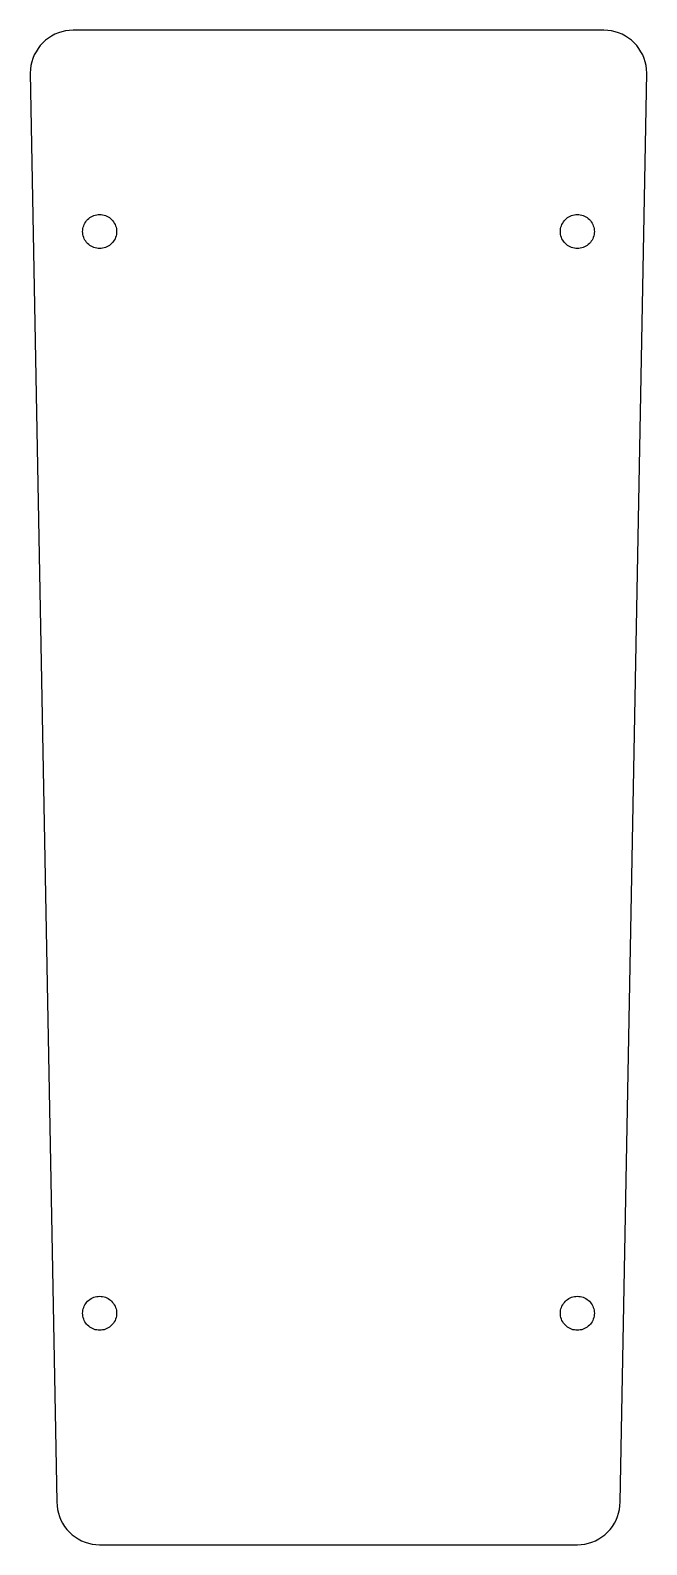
# Model space of a CAD drawing. Header units: metres. Extents: x -25 to 25, y 4 to 124.
import ezdxf

# ---------------------------------------------------------------- set-up
doc = ezdxf.new("R2010")
doc.units = ezdxf.units.M

msp = doc.modelspace()

# ---------------------------------------------------------------- linework, layer by layer
for p, q in [((-23.521, 123.004), (-23.7213, 122.785)), ((-23.3023, 123.205), (-23.521, 123.004)), ((-23.067, 123.385), (-23.3023, 123.205)), ((-22.8168, 123.544), (-23.067, 123.385)), ((-22.5537, 123.681), (-22.8168, 123.544)), ((-22.2797, 123.795), (-22.5537, 123.681)), ((-21.9968, 123.884), (-22.2797, 123.795)), ((-21.7072, 123.948), (-21.9968, 123.884)), ((-21.4131, 123.987), (-21.7072, 123.948)), ((-21.1168, 124), (-21.4131, 123.987)), ((21.1168, 124), (-21.1168, 124)), ((21.4131, 123.987), (21.1168, 124)), ((21.7072, 123.948), (21.4131, 123.987)), ((21.9968, 123.884), (21.7072, 123.948)), ((22.2797, 123.795), (21.9968, 123.884)), ((22.5537, 123.681), (22.2797, 123.795)), ((22.8168, 123.544), (22.5537, 123.681)), ((23.067, 123.385), (22.8168, 123.544)), ((23.3023, 123.205), (23.067, 123.385)), ((23.521, 123.004), (23.3023, 123.205)), ((23.7213, 122.785), (23.521, 123.004)), ((-24.3118, 121.763), (-24.4009, 121.48)), ((-24.1982, 122.037), (-24.3118, 121.763)), ((-24.0613, 122.3), (-24.1982, 122.037)), ((-23.9019, 122.55), (-24.0613, 122.3)), ((-23.7213, 122.785), (-23.9019, 122.55)), ((23.9019, 122.55), (23.7213, 122.785)), ((24.0613, 122.3), (23.9019, 122.55)), ((24.1982, 122.037), (24.0613, 122.3)), ((24.3118, 121.763), (24.1982, 122.037)), ((24.4009, 121.48), (24.3118, 121.763)), ((-24.5039, 120.896), (-24.5168, 120.6)), ((-24.5168, 120.6), (-22.4, 7)), ((-24.4651, 121.19), (-24.5039, 120.896)), ((-24.4009, 121.48), (-24.4651, 121.19)), ((22.4, 7), (24.5168, 120.6)), ((24.4651, 121.19), (24.4009, 121.48)), ((24.5039, 120.896), (24.4651, 121.19)), ((24.5168, 120.6), (24.5039, 120.896)), ((-20.304, 108.349), (-20.2686, 108.462)), ((-20.2686, 108.462), (-20.2235, 108.571)), ((-20.2235, 108.571), (-20.1691, 108.675)), ((-20.1691, 108.675), (-20.1059, 108.774)), ((-20.1059, 108.774), (-20.0341, 108.868)), ((-20.0341, 108.868), (-19.9546, 108.955)), ((-19.9546, 108.955), (-19.8678, 109.034)), ((-19.8678, 109.034), (-19.7743, 109.106)), ((-19.7743, 109.106), (-19.675, 109.169)), ((-19.675, 109.169), (-19.5705, 109.224)), ((-19.5705, 109.224), (-19.4617, 109.269)), ((-19.4617, 109.269), (-19.3494, 109.304)), ((-19.3494, 109.304), (-19.2344, 109.329)), ((-19.2344, 109.329), (-19.1176, 109.345)), ((-19.1176, 109.345), (-19, 109.35)), ((-19, 109.35), (-18.8823, 109.345)), ((-18.8823, 109.345), (-18.7656, 109.329)), ((-18.7656, 109.329), (-18.6506, 109.304)), ((-18.6506, 109.304), (-18.5383, 109.269)), ((-18.5383, 109.269), (-18.4295, 109.224)), ((-18.4295, 109.224), (-18.325, 109.169)), ((-18.325, 109.169), (-18.2257, 109.106)), ((-18.2257, 109.106), (-18.1322, 109.034)), ((-18.1322, 109.034), (-18.0454, 108.955)), ((-18.0454, 108.955), (-17.9658, 108.868)), ((-17.9658, 108.868), (-17.8941, 108.774)), ((-17.8941, 108.774), (-17.8309, 108.675)), ((-17.8309, 108.675), (-17.7765, 108.571)), ((-17.7765, 108.571), (-17.7314, 108.462)), ((-17.7314, 108.462), (-17.696, 108.349)), ((17.696, 108.349), (17.7314, 108.462)), ((17.7314, 108.462), (17.7765, 108.571)), ((17.7765, 108.571), (17.8309, 108.675)), ((17.8309, 108.675), (17.8941, 108.774)), ((17.8941, 108.774), (17.9658, 108.868)), ((17.9658, 108.868), (18.0454, 108.955)), ((18.0454, 108.955), (18.1322, 109.034)), ((18.1322, 109.034), (18.2257, 109.106)), ((18.2257, 109.106), (18.325, 109.169)), ((18.325, 109.169), (18.4295, 109.224)), ((18.4295, 109.224), (18.5383, 109.269)), ((18.5383, 109.269), (18.6506, 109.304)), ((18.6506, 109.304), (18.7656, 109.329)), ((18.7656, 109.329), (18.8823, 109.345)), ((18.8823, 109.345), (19, 109.35)), ((19, 109.35), (19.1176, 109.345)), ((19.1176, 109.345), (19.2344, 109.329)), ((19.2344, 109.329), (19.3494, 109.304)), ((19.3494, 109.304), (19.4617, 109.269)), ((19.4617, 109.269), (19.5705, 109.224)), ((19.5705, 109.224), (19.675, 109.169)), ((19.675, 109.169), (19.7743, 109.106)), ((19.7743, 109.106), (19.8678, 109.034)), ((19.8678, 109.034), (19.9546, 108.955)), ((19.9546, 108.955), (20.0341, 108.868)), ((20.0341, 108.868), (20.1059, 108.774)), ((20.1059, 108.774), (20.1691, 108.675)), ((20.1691, 108.675), (20.2235, 108.571)), ((20.2235, 108.571), (20.2686, 108.462)), ((20.2686, 108.462), (20.304, 108.349)), ((-20.35, 108), (-20.3448, 108.118)), ((-20.3448, 107.882), (-20.35, 108)), ((-20.3448, 108.118), (-20.3295, 108.234)), ((-20.3295, 107.766), (-20.3448, 107.882)), ((-20.3295, 108.234), (-20.304, 108.349)), ((-20.304, 107.651), (-20.3295, 107.766)), ((-20.2686, 107.538), (-20.304, 107.651)), ((-20.2235, 107.429), (-20.2686, 107.538)), ((-20.1691, 107.325), (-20.2235, 107.429)), ((-20.1059, 107.226), (-20.1691, 107.325)), ((-20.0341, 107.132), (-20.1059, 107.226)), ((-17.8941, 107.226), (-17.9658, 107.132)), ((-17.8309, 107.325), (-17.8941, 107.226)), ((-17.7765, 107.429), (-17.8309, 107.325)), ((-17.7314, 107.538), (-17.7765, 107.429)), ((-17.696, 107.651), (-17.7314, 107.538)), ((-17.696, 108.349), (-17.6705, 108.234)), ((-17.6705, 107.766), (-17.696, 107.651)), ((-17.6705, 108.234), (-17.6551, 108.118)), ((-17.6551, 107.882), (-17.6705, 107.766)), ((-17.6551, 108.118), (-17.65, 108)), ((-17.65, 108), (-17.6551, 107.882)), ((17.65, 108), (17.6551, 108.118)), ((17.6551, 107.882), (17.65, 108)), ((17.6551, 108.118), (17.6705, 108.234)), ((17.6705, 107.766), (17.6551, 107.882)), ((17.6705, 108.234), (17.696, 108.349)), ((17.696, 107.651), (17.6705, 107.766)), ((17.7314, 107.538), (17.696, 107.651)), ((17.7765, 107.429), (17.7314, 107.538)), ((17.8309, 107.325), (17.7765, 107.429)), ((17.8941, 107.226), (17.8309, 107.325)), ((17.9658, 107.132), (17.8941, 107.226)), ((20.1059, 107.226), (20.0341, 107.132)), ((20.1691, 107.325), (20.1059, 107.226)), ((20.2235, 107.429), (20.1691, 107.325)), ((20.2686, 107.538), (20.2235, 107.429)), ((20.304, 107.651), (20.2686, 107.538)), ((20.304, 108.349), (20.3295, 108.234)), ((20.3295, 107.766), (20.304, 107.651)), ((20.3295, 108.234), (20.3448, 108.118)), ((20.3448, 107.882), (20.3295, 107.766)), ((20.3448, 108.118), (20.35, 108)), ((20.35, 108), (20.3448, 107.882)), ((-19.9546, 107.045), (-20.0341, 107.132)), ((-19.8678, 106.966), (-19.9546, 107.045)), ((-19.7743, 106.894), (-19.8678, 106.966)), ((-19.675, 106.831), (-19.7743, 106.894)), ((-19.5705, 106.776), (-19.675, 106.831)), ((-19.4617, 106.731), (-19.5705, 106.776)), ((-19.3494, 106.696), (-19.4617, 106.731)), ((-19.2344, 106.671), (-19.3494, 106.696)), ((-19.1176, 106.655), (-19.2344, 106.671)), ((-19, 106.65), (-19.1176, 106.655)), ((-18.8823, 106.655), (-19, 106.65)), ((-18.7656, 106.671), (-18.8823, 106.655)), ((-18.6506, 106.696), (-18.7656, 106.671)), ((-18.5383, 106.731), (-18.6506, 106.696)), ((-18.4295, 106.776), (-18.5383, 106.731)), ((-18.325, 106.831), (-18.4295, 106.776)), ((-18.2257, 106.894), (-18.325, 106.831)), ((-18.1322, 106.966), (-18.2257, 106.894)), ((-18.0454, 107.045), (-18.1322, 106.966)), ((-17.9658, 107.132), (-18.0454, 107.045)), ((18.0454, 107.045), (17.9658, 107.132)), ((18.1322, 106.966), (18.0454, 107.045)), ((18.2257, 106.894), (18.1322, 106.966)), ((18.325, 106.831), (18.2257, 106.894)), ((18.4295, 106.776), (18.325, 106.831)), ((18.5383, 106.731), (18.4295, 106.776)), ((18.6506, 106.696), (18.5383, 106.731)), ((18.7656, 106.671), (18.6506, 106.696)), ((18.8823, 106.655), (18.7656, 106.671)), ((19, 106.65), (18.8823, 106.655)), ((19.1176, 106.655), (19, 106.65)), ((19.2344, 106.671), (19.1176, 106.655)), ((19.3494, 106.696), (19.2344, 106.671)), ((19.4617, 106.731), (19.3494, 106.696)), ((19.5705, 106.776), (19.4617, 106.731)), ((19.675, 106.831), (19.5705, 106.776)), ((19.7743, 106.894), (19.675, 106.831)), ((19.8678, 106.966), (19.7743, 106.894)), ((19.9546, 107.045), (19.8678, 106.966)), ((20.0341, 107.132), (19.9546, 107.045)), ((-20.0341, 22.8678), (-19.9546, 22.9546)), ((-19.9546, 22.9546), (-19.8678, 23.0341)), ((-19.8678, 23.0341), (-19.7743, 23.1059)), ((-19.7743, 23.1059), (-19.675, 23.1691)), ((-19.675, 23.1691), (-19.5705, 23.2235)), ((-19.5705, 23.2235), (-19.4617, 23.2686)), ((-19.4617, 23.2686), (-19.3494, 23.304)), ((-19.3494, 23.304), (-19.2344, 23.3295)), ((-19.2344, 23.3295), (-19.1176, 23.3448)), ((-19.1176, 23.3448), (-19, 23.35)), ((-19, 23.35), (-18.8823, 23.3448)), ((-18.8823, 23.3448), (-18.7656, 23.3295)), ((-18.7656, 23.3295), (-18.6506, 23.304)), ((-18.6506, 23.304), (-18.5383, 23.2686)), ((-18.5383, 23.2686), (-18.4295, 23.2235)), ((-18.4295, 23.2235), (-18.325, 23.1691)), ((-18.325, 23.1691), (-18.2257, 23.1059)), ((-18.2257, 23.1059), (-18.1322, 23.0341)), ((-18.1322, 23.0341), (-18.0454, 22.9546)), ((-18.0454, 22.9546), (-17.9658, 22.8678)), ((17.9658, 22.8678), (18.0454, 22.9546)), ((18.0454, 22.9546), (18.1322, 23.0341)), ((18.1322, 23.0341), (18.2257, 23.1059)), ((18.2257, 23.1059), (18.325, 23.1691)), ((18.325, 23.1691), (18.4295, 23.2235)), ((18.4295, 23.2235), (18.5383, 23.2686)), ((18.5383, 23.2686), (18.6506, 23.304)), ((18.6506, 23.304), (18.7656, 23.3295)), ((18.7656, 23.3295), (18.8823, 23.3448)), ((18.8823, 23.3448), (19, 23.35)), ((19, 23.35), (19.1176, 23.3448)), ((19.1176, 23.3448), (19.2344, 23.3295)), ((19.2344, 23.3295), (19.3494, 23.304)), ((19.3494, 23.304), (19.4617, 23.2686)), ((19.4617, 23.2686), (19.5705, 23.2235)), ((19.5705, 23.2235), (19.675, 23.1691)), ((19.675, 23.1691), (19.7743, 23.1059)), ((19.7743, 23.1059), (19.8678, 23.0341)), ((19.8678, 23.0341), (19.9546, 22.9546)), ((19.9546, 22.9546), (20.0341, 22.8678)), ((-20.35, 22), (-20.3448, 22.1176)), ((-20.3448, 21.8823), (-20.35, 22)), ((-20.3448, 22.1176), (-20.3295, 22.2344)), ((-20.3295, 21.7656), (-20.3448, 21.8823)), ((-20.3295, 22.2344), (-20.304, 22.3494)), ((-20.304, 21.6506), (-20.3295, 21.7656)), ((-20.304, 22.3494), (-20.2686, 22.4617)), ((-20.2686, 22.4617), (-20.2235, 22.5705)), ((-20.2235, 22.5705), (-20.1691, 22.675)), ((-20.1691, 22.675), (-20.1059, 22.7743)), ((-20.1059, 22.7743), (-20.0341, 22.8678)), ((-17.9658, 22.8678), (-17.8941, 22.7743)), ((-17.8941, 22.7743), (-17.8309, 22.675)), ((-17.8309, 22.675), (-17.7765, 22.5705)), ((-17.7765, 22.5705), (-17.7314, 22.4617)), ((-17.7314, 22.4617), (-17.696, 22.3494)), ((-17.696, 22.3494), (-17.6705, 22.2344)), ((-17.6705, 21.7656), (-17.696, 21.6506)), ((-17.6705, 22.2344), (-17.6551, 22.1176)), ((-17.6551, 21.8823), (-17.6705, 21.7656)), ((-17.6551, 22.1176), (-17.65, 22)), ((-17.65, 22), (-17.6551, 21.8823)), ((17.65, 22), (17.6551, 22.1176)), ((17.6551, 21.8823), (17.65, 22)), ((17.6551, 22.1176), (17.6705, 22.2344)), ((17.6705, 21.7656), (17.6551, 21.8823)), ((17.6705, 22.2344), (17.696, 22.3494)), ((17.696, 21.6506), (17.6705, 21.7656)), ((17.696, 22.3494), (17.7314, 22.4617)), ((17.7314, 22.4617), (17.7765, 22.5705)), ((17.7765, 22.5705), (17.8309, 22.675)), ((17.8309, 22.675), (17.8941, 22.7743)), ((17.8941, 22.7743), (17.9658, 22.8678)), ((20.0341, 22.8678), (20.1059, 22.7743)), ((20.1059, 22.7743), (20.1691, 22.675)), ((20.1691, 22.675), (20.2235, 22.5705)), ((20.2235, 22.5705), (20.2686, 22.4617)), ((20.2686, 22.4617), (20.304, 22.3494)), ((20.304, 22.3494), (20.3295, 22.2344)), ((20.3295, 21.7656), (20.304, 21.6506)), ((20.3295, 22.2344), (20.3448, 22.1176)), ((20.3448, 21.8823), (20.3295, 21.7656)), ((20.3448, 22.1176), (20.35, 22)), ((20.35, 22), (20.3448, 21.8823)), ((-20.2686, 21.5383), (-20.304, 21.6506)), ((-20.2235, 21.4295), (-20.2686, 21.5383)), ((-20.1691, 21.325), (-20.2235, 21.4295)), ((-20.1059, 21.2257), (-20.1691, 21.325)), ((-20.0341, 21.1322), (-20.1059, 21.2257)), ((-19.9546, 21.0454), (-20.0341, 21.1322)), ((-19.8678, 20.9658), (-19.9546, 21.0454)), ((-19.7743, 20.8941), (-19.8678, 20.9658)), ((-19.675, 20.8309), (-19.7743, 20.8941)), ((-19.5705, 20.7765), (-19.675, 20.8309)), ((-19.4617, 20.7314), (-19.5705, 20.7765)), ((-19.3494, 20.696), (-19.4617, 20.7314)), ((-19.2344, 20.6705), (-19.3494, 20.696)), ((-19.1176, 20.6551), (-19.2344, 20.6705)), ((-19, 20.65), (-19.1176, 20.6551)), ((-18.8823, 20.6551), (-19, 20.65)), ((-18.7656, 20.6705), (-18.8823, 20.6551)), ((-18.6506, 20.696), (-18.7656, 20.6705)), ((-18.5383, 20.7314), (-18.6506, 20.696)), ((-18.4295, 20.7765), (-18.5383, 20.7314)), ((-18.325, 20.8309), (-18.4295, 20.7765)), ((-18.2257, 20.8941), (-18.325, 20.8309)), ((-18.1322, 20.9658), (-18.2257, 20.8941)), ((-18.0454, 21.0454), (-18.1322, 20.9658)), ((-17.9658, 21.1322), (-18.0454, 21.0454)), ((-17.8941, 21.2257), (-17.9658, 21.1322)), ((-17.8309, 21.325), (-17.8941, 21.2257)), ((-17.7765, 21.4295), (-17.8309, 21.325)), ((-17.7314, 21.5383), (-17.7765, 21.4295)), ((-17.696, 21.6506), (-17.7314, 21.5383)), ((17.7314, 21.5383), (17.696, 21.6506)), ((17.7765, 21.4295), (17.7314, 21.5383)), ((17.8309, 21.325), (17.7765, 21.4295)), ((17.8941, 21.2257), (17.8309, 21.325)), ((17.9658, 21.1322), (17.8941, 21.2257)), ((18.0454, 21.0454), (17.9658, 21.1322)), ((18.1322, 20.9658), (18.0454, 21.0454)), ((18.2257, 20.8941), (18.1322, 20.9658)), ((18.325, 20.8309), (18.2257, 20.8941)), ((18.4295, 20.7765), (18.325, 20.8309)), ((18.5383, 20.7314), (18.4295, 20.7765)), ((18.6506, 20.696), (18.5383, 20.7314)), ((18.7656, 20.6705), (18.6506, 20.696)), ((18.8823, 20.6551), (18.7656, 20.6705)), ((19, 20.65), (18.8823, 20.6551)), ((19.1176, 20.6551), (19, 20.65)), ((19.2344, 20.6705), (19.1176, 20.6551)), ((19.3494, 20.696), (19.2344, 20.6705)), ((19.4617, 20.7314), (19.3494, 20.696)), ((19.5705, 20.7765), (19.4617, 20.7314)), ((19.675, 20.8309), (19.5705, 20.7765)), ((19.7743, 20.8941), (19.675, 20.8309)), ((19.8678, 20.9658), (19.7743, 20.8941)), ((19.9546, 21.0454), (19.8678, 20.9658)), ((20.0341, 21.1322), (19.9546, 21.0454)), ((20.1059, 21.2257), (20.0341, 21.1322)), ((20.1691, 21.325), (20.1059, 21.2257)), ((20.2235, 21.4295), (20.1691, 21.325)), ((20.2686, 21.5383), (20.2235, 21.4295)), ((20.304, 21.6506), (20.2686, 21.5383)), ((-22.4, 7), (-22.3871, 6.70366)), ((-22.3871, 6.70366), (-22.3483, 6.40959)), ((-22.3483, 6.40959), (-22.2841, 6.12001)), ((-22.2841, 6.12001), (-22.1949, 5.83713)), ((22.1949, 5.83713), (22.2841, 6.12001)), ((22.2841, 6.12001), (22.3483, 6.40959)), ((22.3483, 6.40959), (22.3871, 6.70366)), ((22.3871, 6.70366), (22.4, 7)), ((-22.1949, 5.83713), (-22.0814, 5.5631)), ((-22.0814, 5.5631), (-21.9445, 5.29999)), ((-21.9445, 5.29999), (-21.7851, 5.04984)), ((-21.7851, 5.04984), (-21.6045, 4.81451)), ((21.6045, 4.81451), (21.7851, 5.04984)), ((21.7851, 5.04984), (21.9445, 5.29999)), ((21.9445, 5.29999), (22.0814, 5.5631)), ((22.0814, 5.5631), (22.1949, 5.83713)), ((-21.6045, 4.81451), (-21.4042, 4.59583)), ((-21.4042, 4.59583), (-21.1855, 4.39545)), ((-21.1855, 4.39545), (-20.9501, 4.21487)), ((-20.9501, 4.21487), (-20.7, 4.05551)), ((-20.7, 4.05551), (-20.4369, 3.91855)), ((-20.4369, 3.91855), (-20.1629, 3.80504)), ((-20.1629, 3.80504), (-19.88, 3.71585)), ((-19.88, 3.71585), (-19.5904, 3.65164)), ((-19.5904, 3.65164), (-19.2963, 3.61293)), ((-19.2963, 3.61293), (-19, 3.59999)), ((19, 3.59999), (19.2963, 3.61293)), ((19.2963, 3.61293), (19.5904, 3.65164)), ((19.5904, 3.65164), (19.88, 3.71585)), ((19.88, 3.71585), (20.1629, 3.80504)), ((20.1629, 3.80504), (20.4369, 3.91855)), ((20.4369, 3.91855), (20.7, 4.05551)), ((20.7, 4.05551), (20.9501, 4.21487)), ((20.9501, 4.21487), (21.1855, 4.39545)), ((21.1855, 4.39545), (21.4042, 4.59583)), ((21.4042, 4.59583), (21.6045, 4.81451)), ((-19, 3.59999), (19, 3.59999))]:
    msp.add_line(p, q)

doc.saveas('drawing.dxf')
